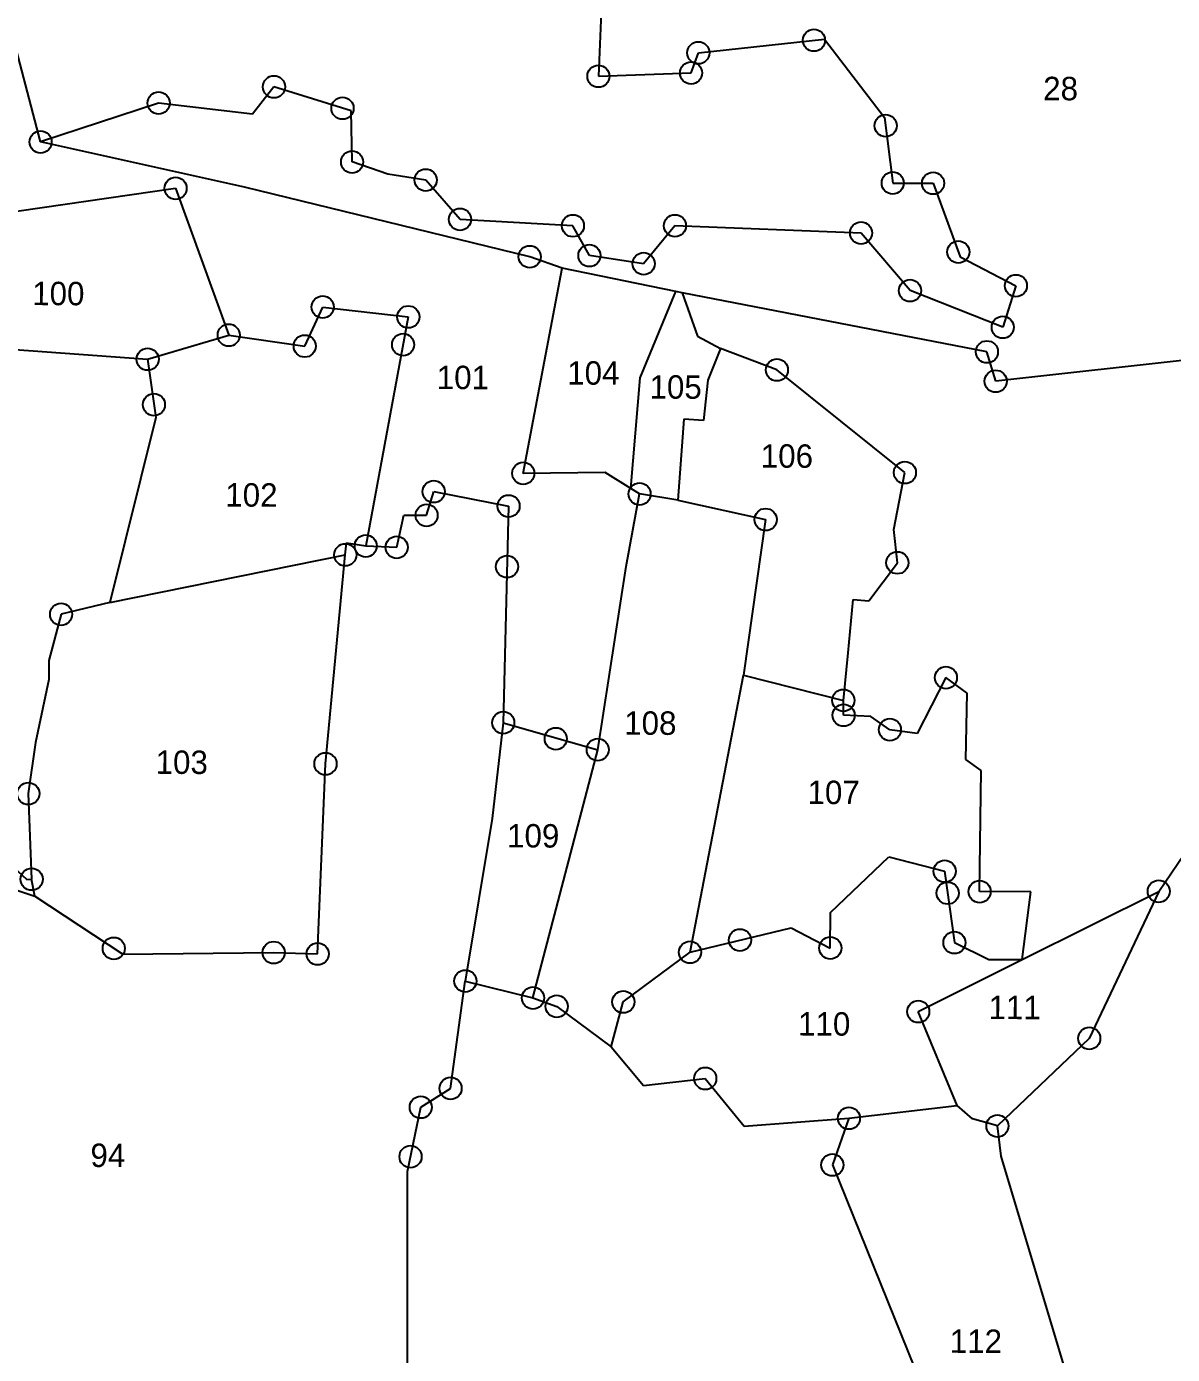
# Model space of a CAD drawing. Header units: metres. Extents: x 274536 to 279488, y 2074615 to 2078106.
# Drawn here: x 277833.3 to 278192.6, y 2076579.8 to 2076996.2 of the extents above; entities that cross this region are included whole.
import ezdxf

# ---------------------------------------------------------------- set-up
doc = ezdxf.new("R2010")
doc.units = ezdxf.units.M
for name, color, linetype in [('OFF', 1, 'Continuous'), ('POLY_PARCEL', 6, 'Continuous'), ('TEXT_PARCEL', 7, 'Continuous')]:
    doc.layers.add(name, color=color, linetype=linetype)
doc.styles.add('TEXT_MAP', font='', dxfattribs={"height": 1.8})
doc.styles.get('TEXT_MAP').set_extended_font_data('Kruti Dev 050')

msp = doc.modelspace()

# ---------------------------------------------------------------- linework, layer by layer
for centre in [(278043.95, 2076987.94), (278080.2, 2076991.9), (278012.61, 2076980.61), (278041.69, 2076981.62), (277910.85, 2076977.28), (277874.68, 2076972.21), (277932.35, 2076970.58), (278102.69, 2076965.09), (277837.65, 2076959.99), (277935.36, 2076953.72), (277958.45, 2076948.04), (278104.92, 2076947.11), (278117.59, 2076947.06), (277880, 2076945.47), (277969.21, 2076935.71), (278036.6, 2076933.72), (278004.61, 2076933.71), (278094.99, 2076931.45), (278125.49, 2076925.51), (277991.06, 2076924.01), (278009.79, 2076924.38), (278026.8, 2076921.82), (278110.34, 2076913.4), (278143.55, 2076914.92), (277926.15, 2076908.25), (277952.98, 2076905.16), (278139.42, 2076901.9), (277896.68, 2076899.42), (277951.36, 2076896.44), (277920.52, 2076895.98), (278134.45, 2076894.19), (277871.23, 2076891.88), (278068.59, 2076888.53), (278137.2, 2076884.99), (277873.21, 2076877.65), (277989.02, 2076856.1), (278108.72, 2076856.35), (277960.96, 2076850.38), (278025.52, 2076849.63), (277958.7, 2076842.94), (277984.43, 2076845.82), (278065.05, 2076841.62), (277933.23, 2076830.55), (277939.65, 2076833.33), (277949.34, 2076832.92), (277983.96, 2076826.86), (278106.37, 2076828.05), (277844.09, 2076811.9), (278121.6, 2076792.05), (278089.43, 2076784.9), (278089.5, 2076780.26), (277982.75, 2076777.91), (278104.02, 2076775.73), (277999.24, 2076772.89), (278012.41, 2076769.46), (277927.02, 2076765.02), (277833.81, 2076755.7), (278121.2, 2076731.34), (277834.85, 2076728.85), (278122.14, 2076724.48), (278132.15, 2076724.96), (278188.35, 2076725.04), (278057, 2076709.75), (278124.26, 2076708.98), (277860.63, 2076707.15), (277910.76, 2076705.86), (277924.55, 2076705.43), (278041.34, 2076705.95), (278085.33, 2076707.27), (277970.87, 2076696.91), (277992.09, 2076691.61), (277999.53, 2076688.98), (278020.41, 2076690.39), (278112.92, 2076687.34), (278166.55, 2076678.94), (277966.24, 2076663.27), (278046.12, 2076666.36), (277956.9, 2076657.35), (278091.17, 2076653.9), (278137.75, 2076651.48), (277953.68, 2076641.84), (278085.98, 2076639.27)]:
    msp.add_circle(centre, 3.47)
at = {"layer": 'OFF'}
msp.add_line((277871.23, 2076891.88), (277896.68, 2076899.42), dxfattribs=at)
at = {"layer": 'POLY_PARCEL'}
for p, q in [((278014.25, 2077018.6), (278012.61, 2076980.61)), ((277837.65, 2076959.99), (277827.73, 2076998.02)), ((278043.95, 2076987.94), (278083.47, 2076992.26)), ((278083.47, 2076992.26), (278102.37, 2076967.69)), ((278041.69, 2076981.62), (278043.95, 2076987.94)), ((278012.61, 2076980.61), (278041.69, 2076981.62)), ((277910.85, 2076977.28), (277904.11, 2076968.74)), ((277935.05, 2076969.74), (277910.85, 2076977.28)), ((277874.68, 2076972.21), (277837.65, 2076959.99)), ((277904.11, 2076968.74), (277874.68, 2076972.21)), ((277935.36, 2076953.72), (277935.05, 2076969.74)), ((278102.37, 2076967.69), (278104.92, 2076947.11)), ((277901.61, 2076945.8), (277837.65, 2076959.99)), ((277946.53, 2076949.95), (277935.36, 2076953.72)), ((277958.45, 2076948.04), (277946.53, 2076949.95)), ((277991.06, 2076924.01), (277901.61, 2076945.8)), ((277969.21, 2076935.71), (277958.45, 2076948.04)), ((278104.92, 2076947.11), (278117.59, 2076947.06)), ((278117.59, 2076947.06), (278126.07, 2076923.93)), ((277818.92, 2076936.68), (277880, 2076945.47)), ((277880, 2076945.47), (277896.68, 2076899.42)), ((278004.61, 2076933.71), (277969.21, 2076935.71)), ((278009.79, 2076924.38), (278004.61, 2076933.71)), ((278036.6, 2076933.72), (278026.8, 2076921.82)), ((278094.99, 2076931.45), (278036.6, 2076933.72)), ((278110.34, 2076913.4), (278094.99, 2076931.45)), ((278001.27, 2076920.4), (277991.06, 2076924.01)), ((278026.8, 2076921.82), (278009.79, 2076924.38)), ((278126.07, 2076923.93), (278143.55, 2076914.92)), ((277989.02, 2076856.1), (278001.27, 2076920.4)), ((278036.89, 2076913.12), (278001.27, 2076920.4)), ((278025.72, 2076886.09), (278036.89, 2076913.12)), ((278038.86, 2076912.72), (278036.89, 2076913.12)), ((278038.86, 2076912.72), (278043.72, 2076899.12)), ((278134.45, 2076894.19), (278038.86, 2076912.72)), ((278139.42, 2076901.9), (278110.34, 2076913.4)), ((278143.55, 2076914.92), (278139.42, 2076901.9)), ((277920.52, 2076895.98), (277926.15, 2076908.25)), ((277926.15, 2076908.25), (277952.98, 2076905.16)), ((277952.98, 2076905.16), (277939.65, 2076833.33)), ((277800.81, 2076896.99), (277871.23, 2076891.88)), ((277896.68, 2076899.42), (277920.52, 2076895.98)), ((278043.72, 2076899.12), (278050.94, 2076895.21)), ((277871.23, 2076891.88), (277873.77, 2076873.62)), ((278050.94, 2076895.21), (278046.96, 2076885.27)), ((278068.59, 2076888.53), (278050.94, 2076895.21)), ((278137.2, 2076884.99), (278134.45, 2076894.19)), ((278204.91, 2076892.54), (278137.2, 2076884.99)), ((278108.72, 2076856.35), (278068.59, 2076888.53)), ((278022.77, 2076851.35), (278025.72, 2076886.09)), ((278046.96, 2076885.27), (278045.59, 2076872.62)), ((277873.77, 2076873.62), (277859.38, 2076815.57)), ((278039.35, 2076873.08), (278037.5, 2076847.68)), ((278045.59, 2076872.62), (278039.35, 2076873.08)), ((278014.73, 2076856.38), (277989.02, 2076856.1)), ((278022.77, 2076851.35), (278014.73, 2076856.38)), ((278105.29, 2076838.48), (278108.72, 2076856.35)), ((277958.7, 2076842.94), (277960.96, 2076850.38)), ((277960.96, 2076850.38), (277984.43, 2076845.82)), ((278025.52, 2076849.63), (278022.77, 2076851.35)), ((277984.43, 2076845.82), (277982.75, 2076777.91)), ((278021.33, 2076826.92), (278025.52, 2076849.63)), ((278037.5, 2076847.68), (278025.52, 2076849.63)), ((278037.5, 2076847.68), (278065.05, 2076841.62)), ((277949.34, 2076832.92), (277951.62, 2076842.96)), ((277951.62, 2076842.96), (277958.7, 2076842.94)), ((278065.05, 2076841.62), (278058.16, 2076792.85)), ((278106.37, 2076828.05), (278105.29, 2076838.48)), ((277933.23, 2076830.55), (277933.62, 2076834.28)), ((277933.62, 2076834.28), (277939.65, 2076833.33)), ((277939.65, 2076833.33), (277949.34, 2076832.92)), ((277859.38, 2076815.57), (277933.23, 2076830.55)), ((277927.02, 2076765.02), (277933.23, 2076830.55)), ((278012.41, 2076769.46), (278021.33, 2076826.92)), ((278097.38, 2076816.16), (278106.37, 2076828.05)), ((278090.98, 2076799.8), (278092.54, 2076816.55)), ((278092.54, 2076816.55), (278097.38, 2076816.16)), ((277859.38, 2076815.57), (277844.09, 2076811.9)), ((277844.09, 2076811.9), (277840.3, 2076797.39)), ((278089.43, 2076784.9), (278090.98, 2076799.8)), ((277840.3, 2076797.39), (277840.28, 2076791.43)), ((278041.34, 2076705.95), (278058.16, 2076792.85)), ((278058.16, 2076792.85), (278089.43, 2076784.9)), ((278121.6, 2076792.05), (278112.59, 2076774.58)), ((278128.29, 2076787.18), (278121.6, 2076792.05)), ((277840.28, 2076791.43), (277836.11, 2076771.7)), ((278089.5, 2076780.26), (278089.43, 2076784.9)), ((278127.84, 2076766.33), (278128.29, 2076787.18)), ((278098.07, 2076779.85), (278089.5, 2076780.26)), ((278104.02, 2076775.73), (278098.07, 2076779.85)), ((277982.75, 2076777.91), (277979.26, 2076747.91)), ((277982.75, 2076777.91), (278012.41, 2076769.46)), ((278112.59, 2076774.58), (278104.02, 2076775.73)), ((277836.11, 2076771.7), (277833.81, 2076755.7)), ((277992.09, 2076691.61), (278012.41, 2076769.46)), ((277924.55, 2076705.43), (277927.02, 2076765.02)), ((278132.67, 2076762.95), (278127.84, 2076766.33)), ((278132.15, 2076724.96), (278132.67, 2076762.95)), ((277805.52, 2076754.46), (277833.38, 2076728.72)), ((277833.81, 2076755.7), (277834.85, 2076728.85)), ((278188.35, 2076725.04), (278210.62, 2076757.8)), ((277979.26, 2076747.91), (277970.87, 2076696.91)), ((278085.37, 2076718.44), (278103.7, 2076735.88)), ((278103.7, 2076735.88), (278121.2, 2076731.34)), ((278121.2, 2076731.34), (278124.26, 2076708.98)), ((277825.01, 2076727.19), (277835.9, 2076723.54)), ((277833.38, 2076728.72), (277834.85, 2076728.85)), ((277835.9, 2076723.54), (277834.85, 2076728.85)), ((278148.18, 2076724.9), (278132.15, 2076724.96)), ((278145.49, 2076703.68), (278188.35, 2076725.04)), ((278145.49, 2076703.68), (278148.18, 2076724.9)), ((278188.35, 2076725.04), (278166.55, 2076678.94)), ((277835.9, 2076723.54), (277863.43, 2076705.3)), ((278085.33, 2076707.27), (278085.37, 2076718.44)), ((278041.34, 2076705.95), (278073.05, 2076713.65)), ((278073.05, 2076713.65), (278085.33, 2076707.27)), ((278124.26, 2076708.98), (278135.05, 2076703.72)), ((277863.43, 2076705.3), (277910.76, 2076705.86)), ((277910.76, 2076705.86), (277924.55, 2076705.43)), ((278020.41, 2076690.39), (278041.34, 2076705.95)), ((278112.92, 2076687.34), (278145.49, 2076703.68)), ((278135.05, 2076703.72), (278145.49, 2076703.68)), ((277966.24, 2076663.27), (277970.87, 2076696.91)), ((277970.87, 2076696.91), (277992.09, 2076691.61)), ((277992.09, 2076691.61), (277999.53, 2076688.98)), ((277999.53, 2076688.98), (278016.63, 2076676.25)), ((278016.63, 2076676.25), (278020.41, 2076690.39)), ((278125.1, 2076657.86), (278112.92, 2076687.34)), ((278016.63, 2076676.25), (278026.73, 2076664.2)), ((278166.55, 2076678.94), (278137.75, 2076651.48)), ((277956.9, 2076657.35), (277966.24, 2076663.27)), ((278026.73, 2076664.2), (278046.12, 2076666.36)), ((278046.12, 2076666.36), (278058.36, 2076651.42)), ((277952.72, 2076637.25), (277956.9, 2076657.35)), ((278091.17, 2076653.9), (278125.1, 2076657.86)), ((278129.93, 2076653.75), (278125.1, 2076657.86)), ((278058.36, 2076651.42), (278091.17, 2076653.9)), ((278091.17, 2076653.9), (278085.98, 2076639.27)), ((278137.75, 2076651.48), (278129.93, 2076653.75)), ((278138.91, 2076642.05), (278137.75, 2076651.48)), ((278165.04, 2076555.16), (278138.91, 2076642.05)), ((278085.98, 2076639.27), (278140.99, 2076503.48)), ((277952.71, 2076572.65), (277952.72, 2076637.25))]:
    msp.add_line(p, q, dxfattribs=at)

# ---------------------------------------------------------------- texts
at = {"layer": 'TEXT_PARCEL', "style": 'TEXT_MAP'}
for s, p in [('28', (278152.09, 2076973.1)), ('100', (277835.02, 2076908.84)), ('101', (277961.9, 2076882.53)), ('104', (278002.82, 2076883.93)), ('105', (278028.63, 2076879.53)), ('106', (278063.52, 2076857.89)), ('102', (277895.58, 2076845.69)), ('108', (278020.69, 2076774.16)), ('103', (277873.73, 2076761.89)), ('107', (278078.18, 2076752.43)), ('109', (277983.96, 2076738.82)), ('111', (278134.95, 2076685)), ('110', (278075.21, 2076679.85)), ('94', (277853.29, 2076638.62)), ('112', (278122.79, 2076580.36))]:
    msp.add_text(s, height=7.345, rotation=359.7791, dxfattribs=at).set_placement(p)

doc.saveas('drawing.dxf')
